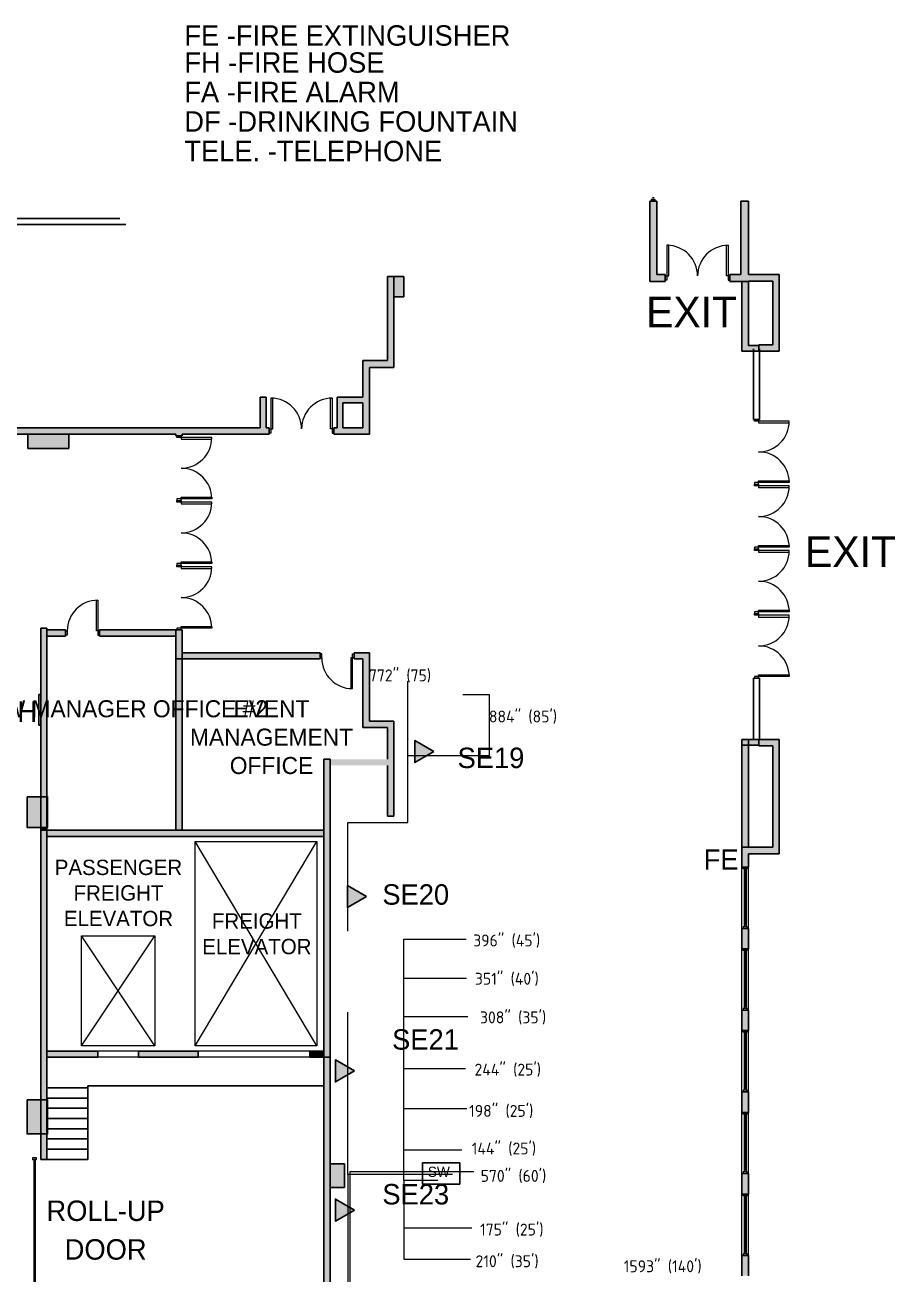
# Model space of a CAD drawing. Header units: inches. Extents: x 812 to 4509, y -5858 to -1986.
# Drawn here: x 3486 to 4509, y -3734 to -2267 of the extents above; entities that cross this region are included whole.
import ezdxf
from ezdxf.enums import TextEntityAlignment as Align

# ---------------------------------------------------------------- set-up
doc = ezdxf.new("R2010")
doc.units = ezdxf.units.IN
doc.header["$LTSCALE"] = 100
doc.header["$MEASUREMENT"] = 0
doc.linetypes.add('DASHEDTINY', pattern=[2.8575, 1.905, -0.9525])
doc.layers.add('bldg_clmn', color=9, linetype='CONTINUOUS')
for name, color, linetype, lineweight in [('bldg_doors', 7, 'CONTINUOUS', 18), ('bldg_elev', 9, 'CONTINUOUS', 18), ('bldg_fire', 1, 'CONTINUOUS', 18), ('bldg_glass', 7, 'CONTINUOUS', 18), ('bldg_text', 94, 'CONTINUOUS', 25), ('bldg_wallint', 7, 'CONTINUOUS', 25), ('bldg_wallintsol', 7, 'CONTINUOUS', 25), ('data_location', 110, 'CONTINUOUS', 25), ('Key', 120, 'CONTINUOUS', 25), ('Switch_Location', 40, 'CONTINUOUS', 25)]:
    doc.layers.add(name, color=color, linetype=linetype, lineweight=lineweight)
doc.layers.add('WIRE RUN', color=200, linetype='DASHEDTINY', lineweight=13, true_color=0xaa00ff)
doc.styles.add('bldgtx24', font='bldgtx24')
doc.styles.add('bldgtx30', font='bldgtx30')
doc.styles.add('bldgtx36', font='bldgtx36')
doc.styles.add('bldgtx48', font='bldgtx48')
doc.styles.add('iso3098', font='iso3098')
doc.styles.add('showtx24', font='showtx24')

msp = doc.modelspace()

# ---------------------------------------------------------------- hatches: boundary and pattern name
at = {"layer": 'bldg_clmn'}
for points in [[(3488.458227699156, -3172.990741286926), (3512.458227699156, -3172.990741286926), (3512.458227699156, -3208.990741286926), (3488.458227699156, -3208.990741286926)], [(3488.458227699156, -3528.990741286926), (3512.458227699156, -3528.990741286926), (3512.458227699156, -3568.990741286926), (3488.458227699156, -3568.990741286926)]]:
    msp.add_hatch(color=256, dxfattribs=at).paths.add_polyline_path(points, flags=0)
at = {"layer": 'bldg_wallintsol'}
for points in [[(4228.649999261747, -2473.435713647037), (4220.524999261748, -2473.435713647037), (4220.524999261748, -2567.865741286925), (4238.64999926175, -2567.865741286924), (4238.649999261749, -2559.740741286924), (4228.649999261749, -2559.740741286925)], [(4336.649999261751, -2473.435713647037), (4327.64999926175, -2473.435713647038), (4327.64999926175, -2559.740741286925), (4314.649999261749, -2559.740741286925), (4314.649999261749, -2567.865741286925), (4336.64999926175, -2567.865741286925), (4336.64999926175, -2567.240741286923), (4365.149999261751, -2567.240741286923), (4365.149999261752, -2642.240741286923), (4348.649999261748, -2642.240741286923), (4348.64999926175, -2649.740741286924), (4372.649999261752, -2649.740741286923), (4372.649999261751, -2559.740741286923), (4336.649999261751, -2559.740741286923)], [(3931.458227699162, -2561.938280298655), (3919.458227699162, -2561.938280298655), (3919.458227699163, -2585.938280298654), (3931.458227699162, -2585.938280298655)], [(4348.649999261748, -2643.115741286923), (4336.649999261747, -2643.115741286922), (4336.649999261747, -2567.865741286925), (4328.524999261747, -2567.865741286925), (4328.524999261747, -2649.740741286923), (4348.64999926175, -2649.740741286923)], [(3773.166155895665, -2739.740741286927), (3769.52136351523, -2739.740741286927), (3769.52136351523, -2703.740741286926), (3762.27136351523, -2703.740741286926), (3762.27136351523, -2739.740741286927), (3465.458227699163, -2739.740741286927), (3465.458227699164, -2746.990741286927), (3663.416155895662, -2746.990741286927), (3663.416155895662, -2749.106775927129), (3670.666155895662, -2749.106775927129), (3670.666155895661, -2746.990741286927), (3769.52136351523, -2746.990741286927), (3773.166155895665, -2746.990741286927)], [(3537.458227699163, -2763.827826877062), (3537.458227699163, -2746.990741286927), (3489.458227699163, -2746.990741286927), (3489.458227699163, -2763.827826877062)], [(3511.708227699164, -2974.990741286926), (3504.458227699164, -2974.990741286926), (3504.458227699164, -3039.914912467202), (3504.458227699164, -3172.990741286927), (3511.708227699164, -3172.990741286926)], [(3832.810948276095, -3003.914912467201), (3670.666155895661, -3003.914912467201), (3670.666155895661, -2977.106775927129), (3663.416155895662, -2977.106775927129), (3663.416155895661, -3011.164912467202), (3832.810948276095, -3011.164912467201)], [(3890.958227699162, -3003.914912467202), (3872.810948276095, -3003.914912467201), (3872.810948276095, -3011.164912467201), (3882.958227699162, -3011.164912467202), (3882.958227699162, -3091.664912467201), (3912.208227699162, -3091.664912467202), (3912.20822769916, -3128.915598095721), (3837.399999261749, -3128.915598095721), (3837.39999926175, -3136.165598095722), (3912.208227699161, -3136.165598095721), (3912.208227699161, -3195.915598095722), (3919.458227699161, -3195.915598095721), (3919.458227699162, -3183.74074128693), (3919.458227699162, -3084.414912467202), (3890.958227699162, -3084.414912467202)], [(3670.666155895661, -3011.164912467201), (3663.416155895661, -3011.164912467201), (3663.416155895661, -3212.490741286929), (3670.666155895661, -3212.490741286929)], [(3844.64999926175, -3478.990741286927), (3837.39999926175, -3478.990741286927), (3837.39999926175, -3128.915598095721), (3844.64999926175, -3128.915598095721)], [(3511.708227699163, -3208.990741286927), (3504.458227699164, -3208.990741286926), (3504.458227699164, -3212.490741286928), (3511.708227699163, -3212.490741286928)], [(3511.708227699163, -3219.740741286928), (3511.708227699163, -3212.490741286928), (3504.458227699164, -3212.490741286928), (3504.458227699164, -3219.740741286928), (3504.458227699163, -3471.740741286928), (3504.458227699163, -3528.990741286927), (3511.708227699163, -3528.990741286926), (3511.708227699163, -3478.990741286928), (3511.708227699163, -3471.740741286928)], [(3837.399999261749, -3212.490741286929), (3511.708227699163, -3212.490741286928), (3511.708227699163, -3219.740741286928), (3837.399999261749, -3219.74074128693)], [(3571.755063374153, -3478.990741286928), (3571.755063374153, -3471.740741286928), (3511.708227699163, -3471.740741286928), (3511.708227699163, -3478.990741286928)], [(3689.534601366729, -3478.990741286927), (3689.534601366729, -3471.740741286928), (3619.344319055621, -3471.740741286928), (3619.34431905562, -3478.990741286928)], [(3837.39999926175, -3471.740741286927), (3820.64999926175, -3471.740741286927), (3820.649999261749, -3478.990741286927), (3837.399999261749, -3478.990741286927)], [(3844.64999926175, -3478.990741286927), (3837.39999926175, -3478.990741286927), (3837.39999926175, -3968.490741286931), (3837.39999926175, -4418.584800990167), (3844.64999926175, -4418.584800990168)], [(3511.708227699163, -3568.990741286927), (3504.458227699163, -3568.990741286927), (3504.458227699163, -3598.990741286927), (3511.708227699162, -3598.990741286927)], [(3861.649999261749, -3604.165598095722), (3844.64999926175, -3604.165598095721), (3844.64999926175, -3632.165598095721), (3861.649999261749, -3632.165598095721)]]:
    msp.add_hatch(color=256, dxfattribs=at).paths.add_polyline_path(points, flags=0)
h = msp.add_hatch(color=256, dxfattribs=at)
h.paths.add_polyline_path([(3890.958227699162, -2668.740741286927), (3919.458227699162, -2668.740741286927), (3919.458227699162, -2561.938280298655), (3912.208227699164, -2561.938280298655), (3912.208227699162, -2660.740741286927), (3882.958227699161, -2660.740741286927), (3882.958227699162, -2703.740741286926), (3852.810948276094, -2703.740741286926), (3852.810948276093, -2739.740741286927), (3849.166155895665, -2739.740741286927), (3849.166155895665, -2746.990741286926), (3852.810948276093, -2746.990741286927), (3890.958227699162, -2746.990741286927)], flags=0)
h.paths.add_polyline_path([(3882.958227699162, -2710.365741286925), (3882.958227699162, -2739.740741286927), (3859.435948276093, -2739.740741286926), (3859.435948276093, -2710.365741286927)], flags=0)
h = msp.add_hatch(color=256, dxfattribs=at)
h.paths.add_polyline_path([(3663.416155895661, -2977.106775927129), (3573.708227699164, -2977.10677592713), (3573.708227699164, -2984.356775927129), (3663.416155895661, -2984.356775927129)], flags=0)
h.paths.add_polyline_path([(3533.708227699164, -2977.10677592713), (3511.708227699164, -2977.106775927129), (3511.708227699165, -2984.35677592713), (3533.708227699164, -2984.356775927129)], flags=0)
h = msp.add_hatch(color=256, dxfattribs=at)
h.paths.add_polyline_path([(4372.649999261752, -3105.915598095722), (4348.649999261751, -3105.915598095721), (4348.649999261751, -3113.41559809572), (4365.149999261753, -3113.415598095722), (4365.14999926175, -3232.415598095717), (4328.52499926175, -3232.415598095717), (4328.52499926175, -3255.740741286923), (4336.64999926175, -3255.740741286924), (4336.649999261751, -3239.915598095719), (4372.649999261749, -3239.915598095719)], flags=0)
h.paths.add_polyline_path([(4348.649999261751, -3105.915598095719), (4336.64999926175, -3105.915598095719), (4336.64999926175, -3112.540598095719), (4348.649999261748, -3112.540598095719)], flags=0)
h.paths.add_polyline_path([(4336.64999926175, -3105.915598095724), (4328.524999261747, -3105.915598095724), (4328.524999261747, -3112.540598095719), (4336.64999926175, -3112.540598095719)], flags=0)
h.paths.add_polyline_path([(4336.64999926175, -3112.540598095719), (4328.524999261751, -3112.540598095719), (4328.524999261749, -3232.415598095718), (4336.64999926175, -3232.415598095719)], flags=0)
h = msp.add_hatch(color=256, dxfattribs=at)
h.paths.add_polyline_path([(4336.64999926175, -3327.740741286924), (4328.52499926175, -3327.740741286924), (4328.52499926175, -3351.740741286924), (4336.64999926175, -3351.740741286924)], flags=0)
h.paths.add_polyline_path([(4336.64999926175, -3423.740741286924), (4328.52499926175, -3423.740741286924), (4328.52499926175, -3447.740741286924), (4336.64999926175, -3447.740741286924)], flags=0)
h.paths.add_polyline_path([(4336.64999926175, -3519.740741286924), (4328.52499926175, -3519.740741286924), (4328.524999261749, -3543.740741286924), (4336.649999261749, -3543.740741286924)], flags=0)
h.paths.add_polyline_path([(4336.649999261749, -3615.740741286924), (4328.524999261749, -3615.740741286924), (4328.524999261749, -3639.740741286924), (4336.649999261749, -3639.740741286924)], flags=0)
h.paths.add_polyline_path([(4336.649999261749, -3711.740741286924), (4328.524999261749, -3711.740741286924), (4328.524999261749, -3735.740741286924), (4336.649999261749, -3735.740741286924)], flags=0)
at = {"layer": 'data_location'}
for points in [[(3966.741709544089, -3119.910367457392), (3944.352313663518, -3106.983843718751), (3944.352313663518, -3132.836891196033)], [(3887.3766325028, -3290.351863073321), (3864.987236622229, -3277.42533933468), (3864.987236622229, -3303.278386811962)], [(3873.384545222098, -3495.122256069465), (3850.995149341527, -3482.195732330825), (3850.995149341527, -3508.048779808106)], [(3873.326954853086, -3658.548423978924), (3850.937558972515, -3645.621900240284), (3850.937558972515, -3671.474947717566)]]:
    msp.add_hatch(color=256, dxfattribs=at).paths.add_polyline_path(points, flags=0)

# ---------------------------------------------------------------- linework, layer by layer
at = {"layer": 'bldg_clmn'}
for points in [[(3488.458227699156, -3172.990741286926), (3512.458227699156, -3172.990741286926), (3512.458227699156, -3208.990741286926), (3488.458227699156, -3208.990741286926)], [(3488.458227699156, -3528.990741286926), (3512.458227699156, -3528.990741286926), (3512.458227699156, -3568.990741286926), (3488.458227699156, -3568.990741286926)]]:
    msp.add_lwpolyline(points, close=True, dxfattribs=at)
at = {"layer": 'bldg_doors'}
for p, q in [((4242.649999261749, -2525.303241286924), (4240.649999261749, -2525.303241286924)), ((4240.649999261749, -2525.303241286924), (4240.649999261749, -2561.303241286924)), ((4242.649999261749, -2561.303241286924), (4242.649999261749, -2525.303241286924)), ((4310.649999261749, -2561.303241286924), (4310.649999261749, -2525.303241286924)), ((4310.649999261749, -2525.303241286924), (4312.649999261749, -2525.303241286924)), ((4312.649999261749, -2525.303241286924), (4312.649999261749, -2561.303241286924)), ((4238.649999261749, -2566.303241286924), (4238.649999261749, -2561.303241286924)), ((4238.649999261749, -2561.303241286924), (4240.649999261749, -2561.303241286924)), ((4240.649999261749, -2566.303241286924), (4238.649999261749, -2566.303241286924)), ((4240.649999261749, -2561.303241286924), (4242.649999261749, -2561.303241286924)), ((4240.649999261749, -2561.303241286924), (4240.649999261749, -2566.303241286924)), ((4312.649999261749, -2561.303241286924), (4310.649999261749, -2561.303241286924)), ((4314.649999261749, -2561.303241286924), (4312.649999261749, -2561.303241286924)), ((4312.649999261749, -2561.303241286924), (4312.649999261749, -2566.303241286924)), ((4312.649999261749, -2566.303241286924), (4314.649999261749, -2566.303241286924)), ((4314.649999261749, -2566.303241286924), (4314.649999261749, -2561.303241286924)), ((3777.166155895665, -2704.865741286927), (3775.166155895665, -2704.865741286927)), ((3775.166155895665, -2704.865741286927), (3775.166155895665, -2740.865741286927)), ((3777.166155895665, -2740.865741286927), (3777.166155895665, -2704.865741286927)), ((3845.166155895665, -2740.865741286927), (3845.166155895665, -2704.865741286927)), ((3845.166155895665, -2704.865741286927), (3847.166155895665, -2704.865741286927)), ((3847.166155895665, -2704.865741286927), (3847.166155895665, -2740.865741286927)), ((3773.166155895665, -2745.865741286927), (3773.166155895665, -2740.865741286927)), ((3773.166155895665, -2740.865741286927), (3775.166155895665, -2740.865741286927)), ((3775.166155895665, -2740.865741286927), (3777.166155895665, -2740.865741286927)), ((3775.166155895665, -2740.865741286927), (3775.166155895665, -2745.865741286927)), ((3847.166155895665, -2740.865741286927), (3845.166155895665, -2740.865741286927)), ((3849.166155895665, -2740.865741286927), (3847.166155895665, -2740.865741286927)), ((3847.166155895665, -2740.865741286927), (3847.166155895665, -2745.865741286927)), ((3849.166155895665, -2745.865741286927), (3849.166155895665, -2740.865741286927)), ((4343.414868497686, -2731.91275662758), (4343.414868497686, -2729.912756627579)), ((4343.414868497686, -2729.912756627579), (4348.414868497687, -2729.912756627579)), ((4348.414868497687, -2731.91275662758), (4343.414868497686, -2731.91275662758)), ((4348.414868497687, -2729.912756627579), (4348.414868497687, -2731.91275662758)), ((4348.414868497687, -2731.91275662758), (4348.414868497687, -2733.912756627579)), ((4384.414868497686, -2731.91275662758), (4348.414868497687, -2731.91275662758)), ((4348.414868497687, -2733.912756627579), (4384.414868497686, -2733.912756627579)), ((4384.414868497686, -2733.912756627579), (4384.414868497686, -2731.91275662758)), ((3664.541155895662, -2751.106775927129), (3664.541155895662, -2749.106775927129)), ((3664.541155895662, -2749.106775927129), (3669.541155895661, -2749.106775927129)), ((3669.541155895661, -2751.106775927129), (3664.541155895662, -2751.106775927129)), ((3669.541155895661, -2749.106775927129), (3669.541155895661, -2751.106775927129)), ((3669.541155895661, -2751.106775927129), (3669.541155895661, -2753.106775927129)), ((3705.541155895661, -2751.106775927129), (3669.541155895661, -2751.106775927129)), ((3669.541155895661, -2753.106775927129), (3705.541155895661, -2753.106775927129)), ((3705.541155895661, -2753.106775927129), (3705.541155895661, -2751.106775927129)), ((3775.166155895665, -2745.865741286927), (3773.166155895665, -2745.865741286927)), ((3847.166155895665, -2745.865741286927), (3849.166155895665, -2745.865741286927)), ((4348.414868497687, -2803.91275662758), (4348.414868497687, -2801.912756627579)), ((4348.414868497687, -2801.912756627579), (4384.414868497686, -2801.912756627579)), ((4384.414868497686, -2801.912756627579), (4384.414868497686, -2803.91275662758)), ((4343.414868497686, -2803.91275662758), (4343.414868497686, -2805.912756627579)), ((4348.414868497687, -2803.91275662758), (4343.414868497686, -2803.91275662758)), ((4343.414868497686, -2807.91275662758), (4343.414868497686, -2805.912756627579)), ((4343.414868497686, -2805.912756627579), (4348.414868497687, -2805.912756627579)), ((4343.414868497686, -2805.912756627579), (4348.414868497687, -2805.912756627579)), ((4348.414868497687, -2807.91275662758), (4343.414868497686, -2807.91275662758)), ((4384.414868497686, -2803.91275662758), (4348.414868497687, -2803.91275662758)), ((4348.414868497687, -2805.912756627579), (4348.414868497687, -2803.91275662758)), ((4348.414868497687, -2805.912756627579), (4348.414868497687, -2807.91275662758)), ((4348.414868497687, -2807.91275662758), (4348.414868497687, -2809.912756627579)), ((4384.414868497686, -2807.91275662758), (4348.414868497687, -2807.91275662758)), ((4348.414868497687, -2809.912756627579), (4384.414868497686, -2809.912756627579)), ((4384.414868497686, -2809.912756627579), (4384.414868497686, -2807.91275662758)), ((3664.541155895662, -2823.106775927129), (3664.541155895662, -2825.106775927129)), ((3669.541155895661, -2823.106775927129), (3664.541155895662, -2823.106775927129)), ((3664.541155895661, -2827.106775927129), (3664.541155895661, -2825.106775927129)), ((3664.541155895661, -2825.106775927129), (3669.541155895661, -2825.106775927129)), ((3664.541155895662, -2825.106775927129), (3669.541155895661, -2825.106775927129)), ((3669.541155895661, -2827.106775927129), (3664.541155895661, -2827.106775927129)), ((3669.541155895661, -2823.106775927129), (3669.541155895661, -2821.106775927129)), ((3669.541155895661, -2821.106775927129), (3705.541155895661, -2821.106775927129)), ((3705.541155895661, -2823.106775927129), (3669.541155895661, -2823.106775927129)), ((3669.541155895661, -2825.106775927129), (3669.541155895661, -2823.106775927129)), ((3669.541155895661, -2825.106775927129), (3669.541155895661, -2827.106775927129)), ((3669.541155895661, -2827.106775927129), (3669.541155895661, -2829.10677592713)), ((3705.541155895661, -2827.106775927129), (3669.541155895661, -2827.106775927129)), ((3669.541155895661, -2829.10677592713), (3705.541155895661, -2829.10677592713)), ((3705.541155895661, -2821.106775927129), (3705.541155895661, -2823.106775927129)), ((3705.541155895661, -2829.10677592713), (3705.541155895661, -2827.106775927129)), ((4343.414868497686, -2879.912756627579), (4343.414868497686, -2881.912756627579)), ((4348.414868497687, -2879.912756627579), (4343.414868497686, -2879.912756627579)), ((4343.414868497686, -2881.912756627579), (4348.414868497687, -2881.912756627579)), ((4343.414868497686, -2883.912756627579), (4343.414868497686, -2881.912756627579)), ((4343.414868497686, -2881.912756627579), (4348.414868497687, -2881.912756627579)), ((4348.414868497687, -2883.912756627579), (4343.414868497686, -2883.912756627579)), ((4348.414868497687, -2879.912756627579), (4348.414868497687, -2877.91275662758)), ((4348.414868497687, -2877.91275662758), (4384.414868497686, -2877.91275662758)), ((4384.414868497686, -2879.912756627579), (4348.414868497687, -2879.912756627579)), ((4348.414868497687, -2881.912756627579), (4348.414868497687, -2879.912756627579)), ((4348.414868497687, -2881.912756627579), (4348.414868497687, -2883.912756627579)), ((4348.414868497687, -2883.912756627579), (4348.414868497687, -2885.912756627579)), ((4384.414868497686, -2883.912756627579), (4348.414868497687, -2883.912756627579)), ((4348.414868497687, -2885.912756627579), (4384.414868497686, -2885.912756627579)), ((4384.414868497686, -2877.91275662758), (4384.414868497686, -2879.912756627579)), ((4384.414868497686, -2885.912756627579), (4384.414868497686, -2883.912756627579)), ((3664.541155895661, -2899.106775927129), (3664.541155895661, -2901.106775927129)), ((3669.541155895661, -2899.106775927129), (3664.541155895661, -2899.106775927129)), ((3664.541155895661, -2901.106775927129), (3669.541155895661, -2901.106775927129)), ((3664.541155895661, -2903.106775927129), (3664.541155895661, -2901.106775927129)), ((3664.541155895661, -2901.106775927129), (3669.541155895661, -2901.106775927129)), ((3669.541155895661, -2903.106775927129), (3664.541155895661, -2903.106775927129)), ((3669.541155895661, -2899.106775927129), (3669.541155895661, -2897.106775927129)), ((3669.541155895661, -2897.106775927129), (3705.541155895661, -2897.106775927129)), ((3705.541155895661, -2899.106775927129), (3669.541155895661, -2899.106775927129)), ((3669.541155895661, -2901.106775927129), (3669.541155895661, -2899.106775927129)), ((3669.541155895661, -2901.106775927129), (3669.541155895661, -2903.106775927129)), ((3669.541155895661, -2903.106775927129), (3669.541155895661, -2905.106775927129)), ((3705.541155895661, -2903.106775927129), (3669.541155895661, -2903.106775927129)), ((3705.541155895661, -2897.106775927129), (3705.541155895661, -2899.106775927129)), ((3705.541155895661, -2905.106775927129), (3705.541155895661, -2903.106775927129)), ((3669.541155895661, -2905.106775927129), (3705.541155895661, -2905.106775927129)), ((3569.958227699164, -2978.231775927129), (3569.958227699164, -2942.231775927129)), ((3569.958227699164, -2942.231775927129), (3571.708227699164, -2942.231775927129)), ((3571.708227699164, -2942.231775927129), (3571.708227699164, -2978.231775927129)), ((4343.414868497686, -2955.91275662758), (4343.414868497686, -2957.91275662758)), ((4348.414868497687, -2955.91275662758), (4343.414868497686, -2955.91275662758)), ((4343.414868497686, -2957.91275662758), (4348.414868497687, -2957.91275662758)), ((4343.414868497686, -2957.91275662758), (4348.414868497687, -2957.91275662758)), ((4343.414868497686, -2959.912756627579), (4343.414868497686, -2957.91275662758)), ((4343.414868497686, -2957.91275662758), (4348.414868497687, -2957.91275662758)), ((4348.414868497687, -2959.912756627579), (4343.414868497686, -2959.912756627579)), ((4348.414868497687, -2955.91275662758), (4348.414868497687, -2953.91275662758)), ((4348.414868497687, -2953.91275662758), (4384.414868497686, -2953.91275662758)), ((4348.414868497687, -2957.91275662758), (4348.414868497687, -2955.91275662758)), ((4384.414868497686, -2955.91275662758), (4348.414868497687, -2955.91275662758)), ((4348.414868497687, -2957.91275662758), (4348.414868497687, -2959.912756627579)), ((4348.414868497687, -2959.912756627579), (4348.414868497687, -2961.91275662758)), ((4384.414868497686, -2959.912756627579), (4348.414868497687, -2959.912756627579)), ((4348.414868497687, -2961.91275662758), (4384.414868497686, -2961.91275662758)), ((4384.414868497686, -2953.91275662758), (4384.414868497686, -2955.91275662758)), ((4384.414868497686, -2961.91275662758), (4384.414868497686, -2959.912756627579)), ((3533.708227699163, -2983.231775927129), (3533.708227699163, -2978.231775927129)), ((3533.708227699163, -2978.231775927129), (3535.708227699164, -2978.231775927129)), ((3535.708227699164, -2978.231775927129), (3535.708227699164, -2983.231775927129)), ((3571.708227699164, -2978.231775927129), (3569.958227699164, -2978.231775927129)), ((3573.708227699164, -2978.231775927129), (3571.708227699164, -2978.231775927129)), ((3571.708227699164, -2978.231775927129), (3571.708227699164, -2983.231775927129)), ((3573.708227699164, -2983.231775927129), (3573.708227699164, -2978.231775927129)), ((3664.541155895661, -2975.106775927129), (3664.541155895661, -2977.106775927129)), ((3669.541155895661, -2975.106775927129), (3664.541155895661, -2975.106775927129)), ((3664.541155895661, -2977.106775927129), (3669.541155895661, -2977.106775927129)), ((3669.541155895661, -2975.106775927129), (3669.541155895661, -2973.106775927129)), ((3669.541155895661, -2973.106775927129), (3705.541155895661, -2973.106775927129)), ((3669.541155895661, -2977.106775927129), (3669.541155895661, -2975.106775927129)), ((3705.541155895661, -2975.106775927129), (3669.541155895661, -2975.106775927129)), ((3705.541155895661, -2973.106775927129), (3705.541155895661, -2975.106775927129)), ((3535.708227699164, -2983.231775927129), (3533.708227699163, -2983.231775927129)), ((3571.708227699164, -2983.231775927129), (3573.708227699164, -2983.231775927129)), ((3834.810948276095, -3005.039912467201), (3832.810948276095, -3005.039912467201)), ((3832.810948276095, -3005.039912467201), (3832.810948276095, -3010.039912467201)), ((3834.810948276095, -3010.039912467201), (3834.810948276095, -3005.039912467201)), ((3870.810948276096, -3005.039912467201), (3872.810948276095, -3005.039912467201)), ((3870.810948276096, -3010.039912467201), (3870.810948276096, -3005.039912467201)), ((3872.810948276095, -3005.039912467201), (3872.810948276095, -3010.039912467201)), ((3832.810948276095, -3010.039912467201), (3834.810948276095, -3010.039912467201)), ((3870.810948276096, -3010.039912467201), (3869.060948276096, -3010.039912467201)), ((3869.060948276096, -3010.039912467201), (3869.060948276096, -3046.039912467201)), ((3872.810948276095, -3010.039912467201), (3870.810948276096, -3010.039912467201)), ((3870.810948276096, -3046.039912467201), (3870.810948276096, -3010.039912467201)), ((4343.414868497686, -3031.912756627579), (4343.414868497686, -3033.912756627579)), ((4348.414868497687, -3031.912756627579), (4343.414868497686, -3031.912756627579)), ((4343.414868497686, -3033.912756627579), (4348.414868497687, -3033.912756627579)), ((4348.414868497687, -3031.912756627579), (4348.414868497687, -3029.91275662758)), ((4348.414868497687, -3029.91275662758), (4384.414868497686, -3029.91275662758)), ((4348.414868497687, -3033.912756627579), (4348.414868497687, -3031.912756627579)), ((4384.414868497686, -3031.912756627579), (4348.414868497687, -3031.912756627579)), ((4384.414868497686, -3029.91275662758), (4384.414868497686, -3031.912756627579)), ((3869.060948276096, -3046.039912467201), (3870.810948276096, -3046.039912467201)), ((3499.708227699162, -3596.990741286927), (3494.708227699162, -3596.990741286927)), ((3494.708227699162, -3596.990741286927), (3494.708227699162, -3598.990741286927)), ((3494.708227699162, -3598.990741286927), (3499.708227699162, -3598.990741286927)), ((3498.208227699162, -3598.990741286927), (3496.208227699162, -3598.990741286927)), ((3496.208227699162, -3598.990741286927), (3496.208227699162, -3780.990741286927)), ((3498.208227699162, -3780.990741286927), (3498.208227699162, -3598.990741286927)), ((3499.708227699162, -3598.990741286927), (3499.708227699162, -3596.990741286927))]:
    msp.add_line(p, q, dxfattribs=at)
for centre, start, end in [((4240.649999261749, -2561.303241286924), 0, 90), ((4312.649999261749, -2561.303241286924), 90, 180), ((3775.166155895665, -2740.865741286927), 0, 90), ((3847.166155895665, -2740.865741286927), 90, 180), ((4348.414868497687, -2731.91275662758), 270, 0), ((3669.541155895661, -2751.106775927129), 270, 0), ((4348.414868497687, -2803.91275662758), 0, 90), ((3669.541155895661, -2823.106775927129), 0, 90), ((4348.414868497687, -2807.91275662758), 270, 0), ((3669.541155895661, -2827.106775927129), 270, 0), ((4348.414868497687, -2879.912756627579), 0, 90), ((3669.541155895661, -2899.106775927129), 0, 90), ((4348.414868497687, -2883.912756627579), 270, 0), ((3669.541155895661, -2903.106775927129), 270, 0), ((4348.414868497687, -2955.91275662758), 0, 90), ((3571.708227699164, -2978.231775927129), 90, 180), ((3669.541155895661, -2975.106775927129), 0, 90), ((4348.414868497687, -2959.912756627579), 270, 0), ((4348.414868497687, -3031.912756627579), 0, 90), ((3870.810948276096, -3010.039912467201), 180, 270)]:
    msp.add_arc(centre, 36, start, end, dxfattribs=at)
at = {"layer": 'bldg_elev'}
for p, q in [((3686.135767934457, -3465.740741286927), (3829.068091648208, -3225.740741286933)), ((3829.068091648208, -3465.740741286927), (3686.135767934457, -3225.740741286933)), ((3552.531728282029, -3465.740741286927), (3638.688271230778, -3336.529324400256)), ((3638.688271230778, -3465.740741286927), (3552.531728282029, -3336.529324400256))]:
    msp.add_line(p, q, dxfattribs=at)
for points in [[(3829.068091648208, -3465.740741286927), (3686.135767934457, -3465.740741286927), (3686.135767934457, -3225.740741286933), (3829.068091648208, -3225.740741286933)], [(3638.688271230778, -3465.740741286927), (3552.531728282029, -3465.740741286927), (3552.531728282029, -3336.529324400256), (3638.688271230778, -3336.529324400256)]]:
    msp.add_lwpolyline(points, close=True, dxfattribs=at)
at = {"layer": 'bldg_glass'}
for p, q in [((4222.225293261749, -2471.467208647038), (4222.225293261749, -2473.435713647038)), ((4226.949705261748, -2471.467208647038), (4222.225293261749, -2471.467208647038)), ((4222.225293261749, -2473.435713647038), (4226.949705261748, -2473.435713647038)), ((4225.571751761748, -2469.498703647038), (4223.603246761749, -2469.498703647038)), ((4223.603246761749, -2471.467208647038), (4225.571751761748, -2471.467208647038)), ((4226.949705261748, -2473.435713647038), (4226.949705261748, -2471.467208647038)), ((4328.52499926175, -3327.740741286924), (4328.52499926175, -3255.740741286924)), ((4330.22529326175, -3257.709246286924), (4330.22529326175, -3255.740741286924)), ((4330.22529326175, -3255.740741286924), (4334.949705261751, -3255.740741286924)), ((4334.949705261751, -3255.740741286924), (4334.949705261751, -3257.709246286924)), ((4336.64999926175, -3327.740741286924), (4336.64999926175, -3255.740741286924)), ((4334.949705261751, -3257.709246286924), (4330.22529326175, -3257.709246286924)), ((4331.60324676175, -3325.772236286924), (4331.60324676175, -3257.709246286924)), ((4331.60324676175, -3257.709246286924), (4333.57175176175, -3257.709246286924)), ((4333.57175176175, -3259.677751286924), (4331.60324676175, -3259.677751286924)), ((4332.58749926175, -3323.803731286924), (4332.587499261751, -3259.677751286924)), ((4333.57175176175, -3257.709246286924), (4333.57175176175, -3325.772236286924)), ((4330.22529326175, -3325.772236286924), (4330.22529326175, -3327.740741286924)), ((4334.94970526175, -3325.772236286924), (4330.22529326175, -3325.772236286924)), ((4330.22529326175, -3327.740741286924), (4334.94970526175, -3327.740741286924)), ((4333.57175176175, -3323.803731286924), (4331.60324676175, -3323.803731286924)), ((4333.57175176175, -3325.772236286924), (4331.60324676175, -3325.772236286924)), ((4334.94970526175, -3327.740741286924), (4334.94970526175, -3325.772236286924)), ((4328.52499926175, -3423.740741286924), (4328.52499926175, -3351.740741286924)), ((4330.22529326175, -3353.709246286924), (4330.22529326175, -3351.740741286924)), ((4330.22529326175, -3351.740741286924), (4334.949705261751, -3351.740741286924)), ((4334.949705261751, -3353.709246286924), (4330.22529326175, -3353.709246286924)), ((4331.60324676175, -3421.772236286924), (4331.60324676175, -3353.709246286924)), ((4331.60324676175, -3353.709246286924), (4333.57175176175, -3353.709246286924)), ((4333.57175176175, -3355.677751286924), (4331.60324676175, -3355.677751286924)), ((4332.58749926175, -3419.803731286924), (4332.587499261751, -3355.677751286924)), ((4333.57175176175, -3353.709246286924), (4333.57175176175, -3421.772236286924)), ((4334.949705261751, -3351.740741286924), (4334.949705261751, -3353.709246286924)), ((4336.64999926175, -3423.740741286924), (4336.64999926175, -3351.740741286924)), ((4330.22529326175, -3421.772236286924), (4330.22529326175, -3423.740741286924)), ((4334.94970526175, -3421.772236286924), (4330.22529326175, -3421.772236286924)), ((4330.22529326175, -3423.740741286924), (4334.94970526175, -3423.740741286924)), ((4333.57175176175, -3419.803731286924), (4331.60324676175, -3419.803731286924)), ((4333.57175176175, -3421.772236286924), (4331.60324676175, -3421.772236286924)), ((4334.94970526175, -3423.740741286924), (4334.94970526175, -3421.772236286924)), ((4328.524999261749, -3519.740741286924), (4328.524999261749, -3447.740741286924)), ((4330.225293261749, -3449.709246286924), (4330.225293261749, -3447.740741286924)), ((4330.225293261749, -3447.740741286924), (4334.94970526175, -3447.740741286924)), ((4334.94970526175, -3447.740741286924), (4334.94970526175, -3449.709246286924)), ((4336.649999261749, -3519.740741286924), (4336.649999261749, -3447.740741286924)), ((4334.94970526175, -3449.709246286924), (4330.225293261749, -3449.709246286924)), ((4331.60324676175, -3517.772236286924), (4331.60324676175, -3449.709246286924)), ((4331.60324676175, -3449.709246286924), (4333.571751761749, -3449.709246286924)), ((4333.571751761749, -3451.677751286924), (4331.60324676175, -3451.677751286924)), ((4332.587499261749, -3515.803731286924), (4332.58749926175, -3451.677751286924)), ((4333.571751761749, -3449.709246286924), (4333.571751761749, -3517.772236286924)), ((3619.34431905562, -3471.740741286928), (3571.755063374153, -3471.740741286928)), ((3820.649999261749, -3471.740741286927), (3689.534601366729, -3471.740741286927)), ((3619.34431905562, -3478.990741286928), (3571.755063374153, -3478.990741286928)), ((3820.649999261749, -3478.990741286927), (3689.534601366729, -3478.990741286927)), ((4330.225293261749, -3517.772236286924), (4330.225293261749, -3519.740741286924)), ((4334.949705261748, -3517.772236286924), (4330.225293261749, -3517.772236286924)), ((4330.225293261749, -3519.740741286924), (4334.949705261748, -3519.740741286924)), ((4333.571751761749, -3515.803731286924), (4331.60324676175, -3515.803731286924)), ((4333.571751761749, -3517.772236286924), (4331.60324676175, -3517.772236286924)), ((4334.949705261748, -3519.740741286924), (4334.949705261748, -3517.772236286924)), ((4328.524999261749, -3615.740741286924), (4328.524999261749, -3543.740741286924)), ((4330.225293261749, -3545.709246286924), (4330.225293261749, -3543.740741286924)), ((4330.225293261749, -3543.740741286924), (4334.94970526175, -3543.740741286924)), ((4334.94970526175, -3545.709246286924), (4330.225293261749, -3545.709246286924)), ((4331.60324676175, -3613.772236286924), (4331.60324676175, -3545.709246286924)), ((4331.60324676175, -3545.709246286924), (4333.571751761749, -3545.709246286924)), ((4333.571751761749, -3547.677751286924), (4331.60324676175, -3547.677751286924)), ((4332.587499261749, -3611.803731286924), (4332.58749926175, -3547.677751286924)), ((4333.571751761749, -3545.709246286924), (4333.571751761749, -3613.772236286924)), ((4334.94970526175, -3543.740741286924), (4334.94970526175, -3545.709246286924)), ((4336.649999261749, -3615.740741286924), (4336.649999261749, -3543.740741286924)), ((4330.225293261749, -3613.772236286924), (4330.225293261749, -3615.740741286924)), ((4334.949705261748, -3613.772236286924), (4330.225293261749, -3613.772236286924)), ((4330.225293261749, -3615.740741286924), (4334.949705261748, -3615.740741286924)), ((4333.571751761749, -3611.803731286924), (4331.60324676175, -3611.803731286924)), ((4333.571751761749, -3613.772236286924), (4331.60324676175, -3613.772236286924)), ((4334.949705261748, -3615.740741286924), (4334.949705261748, -3613.772236286924)), ((4328.524999261749, -3711.740741286924), (4328.524999261749, -3639.740741286924)), ((4330.225293261749, -3641.709246286924), (4330.225293261749, -3639.740741286924)), ((4330.225293261749, -3639.740741286924), (4334.94970526175, -3639.740741286924)), ((4334.94970526175, -3641.709246286924), (4330.225293261749, -3641.709246286924)), ((4331.60324676175, -3709.772236286924), (4331.60324676175, -3641.709246286924)), ((4331.60324676175, -3641.709246286924), (4333.571751761749, -3641.709246286924)), ((4333.571751761749, -3643.677751286924), (4331.60324676175, -3643.677751286924)), ((4332.587499261749, -3707.803731286924), (4332.58749926175, -3643.677751286924)), ((4333.571751761749, -3641.709246286924), (4333.571751761749, -3709.772236286924)), ((4334.94970526175, -3639.740741286924), (4334.94970526175, -3641.709246286924)), ((4336.649999261749, -3711.740741286924), (4336.649999261749, -3639.740741286924)), ((4330.225293261749, -3709.772236286924), (4330.225293261749, -3711.740741286924)), ((4334.949705261748, -3709.772236286924), (4330.225293261749, -3709.772236286924)), ((4330.225293261749, -3711.740741286924), (4334.949705261748, -3711.740741286924)), ((4333.571751761749, -3707.803731286924), (4331.60324676175, -3707.803731286924)), ((4333.571751761749, -3709.772236286924), (4331.60324676175, -3709.772236286924)), ((4334.949705261748, -3711.740741286924), (4334.949705261748, -3709.772236286924))]:
    msp.add_line(p, q, dxfattribs=at)
at = {"layer": 'bldg_wallint'}
for p, q in [((4220.524999261748, -2473.435713647037), (4220.524999261748, -2567.865741286924)), ((4228.649999261748, -2473.435713647038), (4220.524999261748, -2473.435713647037)), ((4228.649999261748, -2559.740741286925), (4228.649999261748, -2473.435713647038)), ((4327.64999926175, -2473.435713647038), (4327.64999926175, -2559.740741286925)), ((4336.649999261751, -2473.435713647037), (4327.64999926175, -2473.435713647038)), ((4336.649999261751, -2559.740741286923), (4336.649999261751, -2473.435713647037)), ((3597.458227699164, -2493.740741286926), (3465.458227699163, -2493.740741286925)), ((3465.458227699163, -2500.990741286925), (3604.708227699163, -2500.990741286926)), ((3919.458227699162, -2561.938280298655), (3912.208227699163, -2561.938280298655)), ((3912.208227699164, -2561.938280298655), (3912.208227699163, -2660.740741286927)), ((3919.458227699162, -2668.740741286925), (3919.458227699162, -2561.938280298655)), ((3931.458227699162, -2561.938280298655), (3919.458227699162, -2561.938280298655)), ((3931.458227699162, -2585.938280298655), (3931.458227699162, -2561.938280298655)), ((4238.649999261749, -2559.740741286925), (4228.649999261748, -2559.740741286925)), ((4238.649999261749, -2567.865741286925), (4238.649999261749, -2559.740741286925)), ((4327.64999926175, -2559.740741286925), (4314.649999261749, -2559.740741286925)), ((4314.649999261749, -2559.740741286925), (4314.649999261749, -2567.865741286925)), ((4372.649999261752, -2559.740741286923), (4336.64999926175, -2559.740741286923)), ((4336.64999926175, -2567.240741286923), (4365.149999261752, -2567.240741286923)), ((4336.64999926175, -2567.865741286925), (4336.64999926175, -2567.240741286923)), ((4365.149999261752, -2567.240741286923), (4365.149999261752, -2642.240741286923)), ((4372.649999261752, -2649.740741286923), (4372.649999261752, -2559.740741286923)), ((4220.524999261748, -2567.865741286925), (4238.649999261749, -2567.865741286925)), ((4314.649999261749, -2567.865741286925), (4336.64999926175, -2567.865741286925)), ((4328.524999261747, -2567.865741286922), (4328.524999261747, -2649.740741286923)), ((4336.649999261747, -2567.865741286922), (4328.524999261747, -2567.865741286922)), ((4336.649999261747, -2643.115741286923), (4336.649999261747, -2567.865741286922)), ((3919.458227699162, -2585.938280298655), (3931.458227699162, -2585.938280298655)), ((4328.524999261746, -2649.740741286923), (4348.649999261748, -2649.740741286923)), ((4348.64999926175, -2643.115741286923), (4336.649999261746, -2643.115741286923)), ((4342.289868497686, -2646.716237465018), (4342.289868497686, -2729.912756627579)), ((4348.649999261748, -2642.240741286923), (4348.64999926175, -2649.740741286924)), ((4365.149999261752, -2642.240741286923), (4348.649999261748, -2642.240741286923)), ((4348.649999261748, -2649.740741286923), (4348.64999926175, -2643.115741286923)), ((4348.64999926175, -2649.740741286924), (4372.649999261752, -2649.740741286923)), ((4349.539868497686, -2729.912756627579), (4349.539868497686, -2646.716237465018)), ((3912.208227699163, -2660.740741286927), (3882.958227699162, -2660.740741286927)), ((3882.958227699162, -2703.740741286926), (3882.958227699162, -2660.740741286927)), ((3919.458227699163, -2668.740741286927), (3890.958227699162, -2668.740741286927)), ((3890.958227699162, -2746.990741286927), (3890.958227699162, -2668.740741286927)), ((3762.27136351523, -2703.740741286926), (3762.27136351523, -2739.740741286927)), ((3769.52136351523, -2703.740741286926), (3762.27136351523, -2703.740741286926)), ((3769.52136351523, -2739.740741286927), (3769.52136351523, -2703.740741286926)), ((3882.958227699162, -2703.740741286926), (3852.810948276093, -2703.740741286926)), ((3852.810948276093, -2703.740741286926), (3852.810948276093, -2739.740741286927)), ((3859.435948276093, -2710.365741286926), (3882.958227699162, -2710.365741286926)), ((3859.435948276093, -2739.740741286927), (3859.435948276093, -2710.365741286926)), ((3882.958227699162, -2739.740741286927), (3882.958227699162, -2710.365741286926)), ((3762.27136351523, -2739.740741286927), (3465.458227699163, -2739.740741286927)), ((3773.166155895665, -2739.740741286927), (3769.52136351523, -2739.740741286927)), ((3773.166155895665, -2746.990741286927), (3773.166155895665, -2739.740741286927)), ((3852.810948276093, -2739.740741286927), (3849.166155895665, -2739.740741286927)), ((3849.166155895665, -2739.740741286927), (3849.166155895665, -2746.990741286927)), ((3882.958227699162, -2739.740741286927), (3859.435948276093, -2739.740741286927)), ((4342.289868497686, -2729.912756627579), (4349.539868497686, -2729.912756627579)), ((3465.458227699163, -2746.990741286927), (3663.416155895662, -2746.990741286927)), ((3489.458227699163, -2763.827826877062), (3489.458227699163, -2746.990741286927)), ((3537.458227699163, -2763.827826877062), (3537.458227699163, -2746.990741286927)), ((3663.416155895662, -2746.990741286927), (3663.416155895662, -2749.106775927129)), ((3663.416155895662, -2749.106775927129), (3670.666155895662, -2749.106775927129)), ((3670.666155895662, -2749.106775927129), (3670.666155895662, -2746.990741286927)), ((3670.666155895662, -2746.990741286927), (3769.52136351523, -2746.990741286927)), ((3769.52136351523, -2746.990741286927), (3773.166155895665, -2746.990741286927)), ((3849.166155895665, -2746.990741286927), (3852.810948276093, -2746.990741286927)), ((3852.810948276093, -2746.990741286927), (3890.958227699162, -2746.990741286927)), ((3537.458227699164, -2763.827826877062), (3489.458227699163, -2763.827826877062)), ((3504.458227699164, -2974.990741286926), (3504.458227699164, -3039.914912467202)), ((3511.708227699164, -2974.990741286926), (3504.458227699164, -2974.990741286926)), ((3511.708227699163, -3212.490741286928), (3511.708227699164, -2974.990741286926)), ((3533.708227699163, -2977.106775927129), (3511.708227699164, -2977.106775927129)), ((3533.708227699163, -2984.356775927129), (3533.708227699163, -2977.106775927129)), ((3573.708227699164, -2977.106775927129), (3573.708227699164, -2984.356775927129)), ((3573.708227699164, -2977.106775927129), (3663.416155895661, -2977.106775927129)), ((3663.416155895661, -2977.106775927129), (3663.416155895661, -3011.164912467201)), ((3670.666155895661, -2977.106775927129), (3663.416155895661, -2977.106775927129)), ((3670.666155895661, -3003.914912467201), (3670.666155895661, -2977.106775927129)), ((3511.708227699164, -2984.356775927129), (3533.708227699163, -2984.356775927129)), ((3573.708227699164, -2984.356775927129), (3663.416155895661, -2984.356775927129)), ((3832.810948276095, -3003.914912467201), (3670.666155895661, -3003.914912467201)), ((3670.666155895661, -3003.914912467201), (3670.666155895661, -3212.490741286929)), ((3832.810948276095, -3011.164912467201), (3832.810948276095, -3003.914912467201)), ((3890.958227699162, -3003.914912467202), (3872.810948276095, -3003.914912467201)), ((3872.810948276095, -3003.914912467201), (3872.810948276095, -3011.164912467201)), ((3890.958227699162, -3003.914912467202), (3890.958227699162, -3084.414912467202)), ((3663.416155895661, -3011.164912467201), (3832.810948276095, -3011.164912467201)), ((3663.416155895661, -3011.164912467201), (3663.416155895661, -3212.490741286929)), ((3872.810948276095, -3011.164912467201), (3882.958227699162, -3011.164912467202)), ((3882.958227699162, -3011.164912467202), (3882.958227699162, -3091.664912467201)), ((4349.539868497686, -3033.912756627579), (4342.289868497686, -3033.912756627579)), ((4342.289868497686, -3033.912756627579), (4342.289868497687, -3105.915598095719)), ((4349.539868497686, -3033.912756627579), (4349.539868497685, -3105.91559809572)), ((3504.458227699164, -3039.914912467202), (3504.458227699164, -3219.740741286928)), ((3504.458227699164, -3052.990741286927), (3502.458227699164, -3052.990741286927)), ((3502.458227699164, -3088.990741286927), (3502.458227699164, -3052.990741286927)), ((3504.458227699164, -3088.990741286927), (3502.458227699164, -3088.990741286927)), ((3882.958227699162, -3091.664912467201), (3912.208227699163, -3091.664912467201)), ((3919.458227699162, -3084.414912467202), (3890.958227699162, -3084.414912467202)), ((3912.208227699162, -3091.664912467201), (3912.208227699161, -3128.915598095721)), ((3919.458227699162, -3183.74074128693), (3919.458227699162, -3084.414912467202)), ((3919.458227699162, -3084.414912467202), (3919.458227699162, -3102.414912467202)), ((4328.52499926175, -3105.915598095724), (4328.52499926175, -3232.415598095719)), ((4348.64999926175, -3105.915598095719), (4328.524999261747, -3105.915598095719)), ((4328.524999261747, -3105.915598095719), (4328.524999261747, -3112.540598095719)), ((4336.64999926175, -3105.915598095724), (4328.52499926175, -3105.915598095724)), ((4336.64999926175, -3232.415598095719), (4336.64999926175, -3105.915598095724)), ((4348.64999926175, -3112.540598095719), (4348.64999926175, -3105.915598095719)), ((4372.649999261752, -3105.915598095722), (4348.649999261751, -3105.915598095721)), ((4348.649999261751, -3105.915598095721), (4348.64999926175, -3113.41559809572)), ((4372.649999261752, -3239.915598095718), (4372.649999261752, -3105.915598095721)), ((4372.649999261749, -3239.915598095718), (4372.649999261752, -3105.915598095721)), ((4328.524999261747, -3112.540598095719), (4348.64999926175, -3112.540598095719)), ((4348.64999926175, -3113.41559809572), (4365.149999261752, -3113.415598095722)), ((4365.149999261752, -3113.415598095722), (4365.149999261751, -3232.415598095717)), ((3837.39999926175, -3128.915598095721), (3837.39999926175, -3212.490741286929)), ((3844.64999926175, -3471.740741286927), (3844.649999261751, -3136.165598095721)), ((3912.208227699161, -3136.165598095721), (3912.208227699161, -3195.915598095722)), ((3912.208227699161, -3195.915598095722), (3919.458227699162, -3195.915598095722)), ((3919.458227699162, -3195.915598095722), (3919.458227699162, -3183.74074128693)), ((3837.399999261749, -3212.490741286929), (3511.708227699163, -3212.490741286928)), ((3504.458227699164, -3219.740741286928), (3504.458227699163, -3471.740741286928)), ((3511.708227699163, -3471.740741286928), (3511.708227699163, -3219.740741286928)), ((3511.708227699163, -3219.740741286928), (3837.39999926175, -3219.74074128693)), ((3837.399999261749, -3219.740741286929), (3837.39999926175, -3471.740741286927)), ((4365.14999926175, -3232.415598095717), (4328.52499926175, -3232.415598095717)), ((4328.52499926175, -3232.415598095717), (4328.52499926175, -3255.740741286924)), ((4328.52499926175, -3232.415598095719), (4336.64999926175, -3232.415598095719)), ((4336.649999261748, -3239.915598095718), (4372.649999261749, -3239.915598095718)), ((4336.64999926175, -3255.740741286924), (4336.64999926175, -3239.915598095719)), ((4328.52499926175, -3255.740741286924), (4336.64999926175, -3255.740741286924)), ((4328.52499926175, -3327.740741286924), (4328.52499926175, -3351.740741286924)), ((4336.64999926175, -3327.740741286924), (4328.52499926175, -3327.740741286924)), ((4336.64999926175, -3351.740741286924), (4336.64999926175, -3327.740741286924)), ((4328.52499926175, -3351.740741286924), (4336.64999926175, -3351.740741286924)), ((4328.52499926175, -3423.740741286924), (4328.52499926175, -3447.740741286924)), ((4336.64999926175, -3423.740741286924), (4328.52499926175, -3423.740741286924)), ((4336.64999926175, -3447.740741286924), (4336.64999926175, -3423.740741286924)), ((4328.52499926175, -3447.740741286924), (4336.64999926175, -3447.740741286924)), ((3504.458227699163, -3471.740741286928), (3504.458227699163, -3598.990741286927)), ((3571.755063374153, -3471.740741286928), (3511.708227699163, -3471.740741286928)), ((3571.755063374153, -3478.990741286928), (3571.755063374153, -3471.740741286928)), ((3689.534601366729, -3471.740741286927), (3619.34431905562, -3471.740741286928)), ((3619.34431905562, -3471.740741286928), (3619.34431905562, -3478.990741286928)), ((3689.534601366729, -3478.990741286927), (3689.534601366729, -3471.740741286927)), ((3837.399999261749, -3471.740741286927), (3820.649999261749, -3471.740741286927)), ((3820.649999261749, -3471.740741286927), (3820.649999261749, -3478.990741286927)), ((3844.64999926175, -4418.584800990167), (3844.64999926175, -3471.740741286927)), ((3511.708227699163, -3598.990741286927), (3511.708227699163, -3478.990741286928)), ((3511.708227699163, -3478.990741286928), (3571.755063374153, -3478.990741286928)), ((3619.34431905562, -3478.990741286928), (3689.534601366729, -3478.990741286927)), ((3820.649999261749, -3478.990741286927), (3837.399999261749, -3478.990741286927)), ((3837.39999926175, -3478.990741286927), (3837.39999926175, -3968.490741286931)), ((3511.708227699163, -3514.990741286927), (3559.708227699162, -3514.990741286927)), ((3559.708227699162, -3598.990741286927), (3559.708227699162, -3512.780936660595)), ((3559.708227699162, -3512.780936660595), (3837.39999926175, -3512.780936660595)), ((4328.52499926175, -3519.740741286924), (4328.524999261749, -3543.740741286924)), ((4336.64999926175, -3519.740741286924), (4328.52499926175, -3519.740741286924)), ((4336.649999261749, -3543.740741286924), (4336.64999926175, -3519.740741286924)), ((3511.708227699163, -3526.990741286927), (3559.708227699162, -3526.990741286927)), ((3511.708227699163, -3538.990741286927), (3559.708227699162, -3538.990741286927)), ((4328.524999261749, -3543.740741286924), (4336.649999261749, -3543.740741286924)), ((3511.708227699163, -3550.990741286927), (3559.708227699162, -3550.990741286927)), ((3511.708227699163, -3562.990741286927), (3559.708227699162, -3562.990741286927)), ((3511.708227699163, -3574.990741286927), (3559.708227699162, -3574.990741286927)), ((3511.708227699163, -3586.990741286927), (3559.708227699162, -3586.990741286927)), ((3504.458227699163, -3598.990741286927), (3511.708227699163, -3598.990741286927)), ((3511.708227699163, -3598.990741286927), (3559.708227699162, -3598.990741286927)), ((3844.64999926175, -3604.165598095721), (3861.649999261749, -3604.165598095721)), ((3861.649999261749, -3632.165598095721), (3861.649999261749, -3604.165598095721)), ((4328.524999261749, -3615.740741286924), (4328.524999261749, -3639.740741286924)), ((4336.649999261749, -3615.740741286924), (4328.524999261749, -3615.740741286924)), ((4336.649999261749, -3639.740741286924), (4336.649999261749, -3615.740741286924)), ((3844.64999926175, -3632.165598095721), (3861.649999261749, -3632.165598095721)), ((3844.64999926175, -3632.165598095721), (3861.649999261749, -3632.165598095721)), ((4328.524999261749, -3639.740741286924), (4336.649999261749, -3639.740741286924)), ((4328.524999261749, -3711.740741286924), (4328.524999261749, -3735.740741286924)), ((4336.649999261749, -3711.740741286924), (4328.524999261749, -3711.740741286924)), ((4336.649999261749, -3735.740741286924), (4336.649999261749, -3711.740741286924))]:
    msp.add_line(p, q, dxfattribs=at)
at = {"layer": 'bldg_wallintsol'}
for p, q in [((3511.708227699163, -3212.490741286928), (3504.458227699164, -3212.490741286928)), ((3511.708227699163, -3212.490741286928), (3511.708227699163, -3219.740741286928)), ((3837.399999261749, -3219.740741286929), (3837.399999261749, -3212.490741286929)), ((3511.708227699163, -3478.990741286928), (3511.708227699163, -3471.740741286928)), ((3837.399999261749, -3478.990741286927), (3837.399999261749, -3471.740741286927)), ((3837.399999261749, -3478.990741286927), (3844.64999926175, -3478.990741286927))]:
    msp.add_line(p, q, dxfattribs=at)
msp.add_lwpolyline([(3844.64999926175, -3478.990741286927), (3837.39999926175, -3478.990741286927), (3837.39999926175, -3128.915598095721), (3844.64999926175, -3128.915598095721)], close=True, dxfattribs=at)
at = {"layer": 'data_location'}
for points in [[(3966.741709544089, -3119.910367457392), (3944.352313663518, -3106.983843718751), (3944.352313663518, -3132.836891196033)], [(3887.3766325028, -3290.351863073321), (3864.987236622229, -3277.42533933468), (3864.987236622229, -3303.278386811962)], [(3873.384545222098, -3495.122256069465), (3850.995149341527, -3482.195732330825), (3850.995149341527, -3508.048779808106)], [(3873.326954853086, -3658.548423978924), (3850.937558972515, -3645.621900240284), (3850.937558972515, -3671.474947717566)]]:
    msp.add_lwpolyline(points, close=True, dxfattribs=at)
at = {"layer": 'Switch_Location'}
msp.add_lwpolyline([(3953.103896866831, -3603.208417387229), (3996.996374124091, -3603.208417387229), (3996.996374124091, -3628.031932542948), (3953.103896866831, -3628.031932542948)], close=True, dxfattribs=at)
at = {"layer": 'WIRE RUN'}
for p, q in [((3935.903796698623, -3124.758819120237), (3935.903796698623, -3037.089885493182)), ((3935.903796698623, -3203.289564547934), (3935.903796698623, -3124.758819120237)), ((3865.612442722723, -3616.60085425963), (3865.612442722723, -3203.289564547934)), ((3865.612442722723, -3203.289564547934), (3935.903796698623, -3203.289564547934)), ((3988.718124073415, -3616.60085425963), (3865.612442722723, -3616.60085425963)), ((3865.612442722723, -3616.60085425963), (3865.612442722723, -4193.122591542094))]:
    msp.add_line(p, q, dxfattribs=at)
at = {"layer": 'WIRE RUN', "color": 6}
for p, q in [((4032.182937525322, -3053.448241314846), (4000.814886114849, -3053.448241314846)), ((4032.182937525322, -3124.758819120237), (4032.182937525322, -3053.448241314846)), ((3935.903796698623, -3124.758819120237), (4032.182937525322, -3124.758819120237))]:
    msp.add_line(p, q, dxfattribs=at)
at = {"layer": 'WIRE RUN', "color": 136, "true_color": 0x008080}
for p, q in [((3931.349574590815, -3385.944782447546), (3931.349574590815, -3340.268999452475)), ((3931.349574590815, -3340.268999452475), (4004.567563343938, -3340.268999452475)), ((3931.349574590815, -3431.005143005402), (3931.349574590815, -3385.944782447546)), ((3931.349574590815, -3385.944782447546), (4004.988694945167, -3385.944782447546)), ((3931.349574590815, -3492.222464257093), (3931.349574590815, -3431.005143005402)), ((3931.349574590815, -3431.005143005402), (4006.522262238614, -3431.005143005402)), ((3931.349574590815, -3539.229895140862), (3931.349574590815, -3492.222464257093)), ((3931.349574590815, -3492.222464257093), (4003.870730140371, -3492.222464257093)), ((3931.349574590815, -3587.802063521074), (3931.349574590815, -3539.229895140862)), ((3931.349574590815, -3539.229895140862), (4005.313241854271, -3539.229895140862)), ((3931.349574590815, -3623.783707558085), (3931.349574590815, -3587.802063521074)), ((3931.349574590815, -3587.802063521074), (3999.319693204142, -3587.802063521074)), ((3971.463319701616, -3623.783707558085), (3931.349574590815, -3623.783707558085)), ((3931.349574590815, -3623.783707558085), (3931.349574590815, -3679.424131280378)), ((3931.349574590815, -3679.424131280378), (4011.448092918026, -3679.424131280378)), ((3931.349574590815, -3679.424131280378), (3931.349574590815, -3716.016352103294)), ((3931.349574590815, -3716.016352103294), (4009.845368503249, -3716.016352103294))]:
    msp.add_line(p, q, dxfattribs=at)
at = {"layer": 'WIRE RUN', "color": 40, "true_color": 0xffaa00}
for p, q in [((4013.698218574712, -3613.4998770111), (3867.775028263989, -3613.4998770111)), ((3867.775028263989, -3613.4998770111), (3867.775028263989, -3996.438729622559))]:
    msp.add_line(p, q, dxfattribs=at)

# ---------------------------------------------------------------- texts
at = {"layer": 'bldg_fire', "style": 'bldgtx24'}
for s, p in [('FE -FIRE EXTINGUISHER', (3673.236815188805, -2278.862716936797)), ('FH -FIRE HOSE', (3673.236815188805, -2310.590303870295)), ('FA -FIRE ALARM', (3673.236815188805, -2345.226943148858)), ('DF -DRINKING FOUNTAIN', (3673.236815188805, -2379.863593544888)), ('TELE. -TELEPHONE', (3673.236815188805, -2414.583819655157))]:
    msp.add_text(s, height=24, dxfattribs=at).set_placement(p, align=Align.MIDDLE_LEFT)
at = {"layer": 'bldg_fire', "style": 'bldgtx36'}
for s, p in [('FH', (3478.799777290155, -3085.104368448509)), ('FE', (4304.292782228593, -3258.802706317157))]:
    msp.add_text(s, height=24, dxfattribs=at).set_placement(p, align=Align.CENTER)
at = {"layer": 'bldg_text'}
for s, height, style, p in [('EXIT', 36, 'bldgtx36', (4269.569772047881, -2621.623173354494)), ('EXIT', 36, 'bldgtx36', (4456.353228938027, -2903.095659742442)), ('ROLL-UP', 24, 'bldgtx30', (3580.78763107123, -3671.319139970192)), ('DOOR', 24, 'bldgtx30', (3580.78763107123, -3716.739867783636))]:
    msp.add_text(s, height=height, dxfattribs=dict(at, style=style)).set_placement(p, align=Align.CENTER)
at = {"layer": 'bldg_text', "attachment_point": 2}
for s, insert, char_height, width, style in [('SHOW MANAGER OFFICE #2', (3587.366957785369, -3059.680200688716), 20, 371.1111068710705, 'bldgtx24'), ('EVENT\\PMANAGEMENT OFFICE', (3775.779053091424, -3059.680200688716), 20, 277.2222222222247, 'bldgtx24'), ('PASSENGER\\PFREIGHT\\PELEVATOR', (3595.864392169745, -3247.029672244928), 18, 135.9999923679237, 'bldgtx36'), ('FREIGHT\\PELEVATOR', (3758.535345826869, -3309.983145575622), 18, 120, 'bldgtx36')]:
    msp.add_mtext(s, dxfattribs=dict(at, insert=insert, char_height=char_height, width=width, style=style))
at = {"layer": 'data_location', "style": 'showtx24'}
for s, p in [('SE19', (3994.507912695477, -3139.368383185165)), ('SE20', (3906.064814449408, -3299.849164499042)), ('SE21', (3917.529657948873, -3470.155293594498)), ('SE23', (3906.064814449408, -3651.924341968002))]:
    msp.add_text(s, height=24, dxfattribs=at).set_placement(p)
at = {"layer": 'Key', "color": 4, "style": 'iso3098'}
for s, p in [('772" (75)', (3890.374451429456, -3037.446451487252)), ('884" (85\')', (4031.336767667186, -3085.802885159029)), ('396" (45\')', (4012.890521333348, -3348.87271767639)), ('351" (40\')', (4014.883238983535, -3393.819571341732)), ('308" (35\')', (4020.861391934098, -3439.209251151561)), ('244" (25\')', (4014.440412839049, -3500.540672162891)), ('198" (25\')', (4008.019433744, -3549.030134984122)), ('144" (25\')', (4011.140248076232, -3593.240113482019)), ('570" (60\')', (4021.652943667321, -3625.403695884388)), ('175" (25\')', (4020.876970690252, -3688.465260647233)), ('210" (35\')', (4015.619140478675, -3725.659541032831)), ('1593" (140\')', (4189.846929970262, -3731.612932968699))]:
    msp.add_text(s, height=14, dxfattribs=at).set_placement(p)
at = {"layer": 'Switch_Location', "style": 'bldgtx48'}
msp.add_text('SW', height=12, dxfattribs=at).set_placement((3959.483019295341, -3619.571903035097))

doc.saveas('drawing.dxf')
